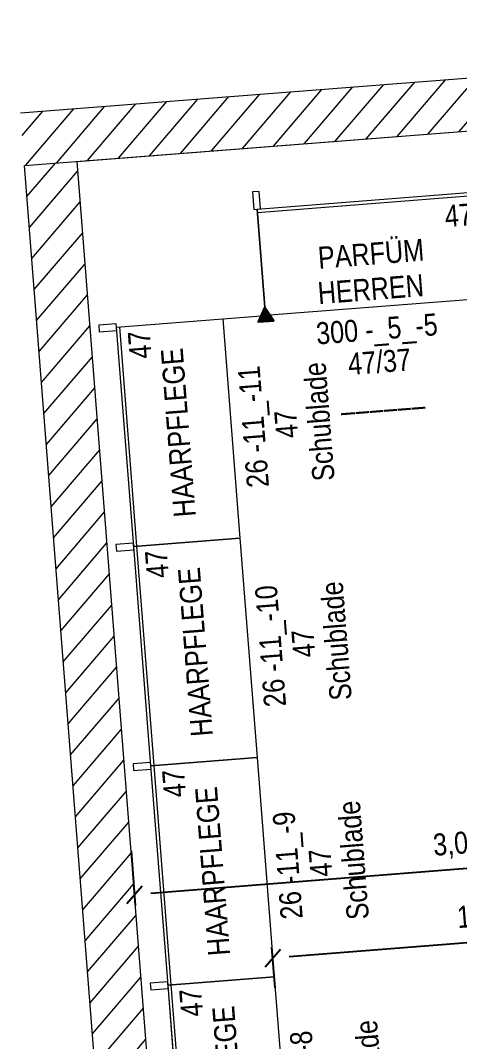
# Model space of a CAD drawing. Header units: millimetres. Extents: x 1954135 to 2038297, y 1349223 to 1397094.
# Drawn here: x 1972998 to 1974996, y 1380366 to 1385008 of the extents above; entities that cross this region are included whole.
import ezdxf
from ezdxf.enums import TextEntityAlignment as Align

# ---------------------------------------------------------------- set-up
doc = ezdxf.new("R2010")
doc.units = ezdxf.units.MM
doc.header["$MEASUREMENT"] = 0
doc.layers.get('Defpoints').update_dxf_attribs({"lineweight": 0})
for name, color, linetype, lineweight in [('01_Grundriss (Construction)', 7, 'Continuous', 0), ('10_Einrichtung', 7, 'Continuous', 0), ('10_Einrichtung (Construction)', 7, 'Continuous', 0), ('13_Ladenbau', 94, 'Continuous', 0), ('20_Sortimentierung', 7, 'Continuous', 0), ('21_Modulnummer', 7, 'Continuous', 0), ('TXT Schrift allgemein', 7, 'Continuous', 13)]:
    doc.layers.add(name, color=color, linetype=linetype, lineweight=lineweight)
doc.styles.add('Rossmann', font='ARIALN.TTF', dxfattribs={"height": 100})
doc.styles.add('Style-Arial Narrow', font='ARIALN.TTF')
doc.dimstyles.new('Rossmann', dxfattribs={"dimtxt": 100, "dimasz": 75, "dimexe": 50, "dimexo": 0.0625, "dimgap": 50, "dimtad": 1, "dimdec": 3, "dimlfac": 0.001, "dimzin": 3, "dimtxsty": 'Rossmann', "dimcen": 0, "dimadec": 3, "dimazin": 0, "dimtfac": 1, "dimtdec": 0, "dimtofl": 0, "dimtmove": 0, "dimatfit": 1, "dimfxl": 200, "dimfxlon": 1, "dimfrac": 2, "dimtolj": 1, "dimtzin": 3, "dimarcsym": 0})

# ---------------------------------------------------------------- blocks, each defined once
blk = doc.blocks.new('_Oblique-1')
at = {"color": 0, "linetype": 'ByBlock', "lineweight": -2}
blk.add_line((0.5, 0.5), (-0.5, -0.5), dxfattribs=at)
blk = doc.blocks.new('*D371')
at = {"layer": '10_Einrichtung', "color": 0, "linetype": 'ByBlock', "lineweight": -2, "transparency": 16777216}
for p, q in [((1976110.6, 1381100.5), (1976130.1, 1380851.2)), ((1974157.1, 1380609.9), (1974142.5, 1380796))]:
    blk.add_line(p, q, dxfattribs=at)
at = {"layer": '10_Einrichtung', "color": 0, "linetype": 'Continuous', "lineweight": -2, "transparency": 16777216}
blk.add_line((1976051.4, 1380895.2), (1974221.2, 1380752), dxfattribs=at)
at = {"layer": 'Defpoints', "color": 0, "linetype": 'Continuous', "lineweight": 0, "transparency": 16777216}
for p in [(1976090.3, 1381360), (1974146.4, 1380746.1), (1974157.1, 1380609.9)]:
    blk.add_point(p, dxfattribs=at)
at = {"layer": '10_Einrichtung', "color": 0, "linetype": 'Continuous', "lineweight": -2, "transparency": 16777216, "xscale": 75, "yscale": 75, "zscale": 75}
for p, rotation in [((1976126.2, 1380901.1), 4.475374000662934), ((1974146.4, 1380746.1), 184.4753740006629)]:
    blk.add_blockref('_Oblique-1', p, dxfattribs=dict(at, rotation=rotation))
at = {"layer": '10_Einrichtung', "color": 0, "linetype": 'Continuous', "lineweight": 0, "transparency": 16777216, "insert": (1975127.7, 1380933.4), "char_height": 100, "attachment_point": 5, "rotation": 4.4754, "style": 'Style-Arial Narrow'}
blk.add_mtext('\\A1;1,986', dxfattribs=at)
blk = doc.blocks.new('*U996')
at = {"layer": '10_Einrichtung', "color": 7, "linetype": 'Continuous', "lineweight": 0}
blk.add_line((-500, 187.5), (500, 187.5), dxfattribs=at)
at = {"layer": '10_Einrichtung', "color": 7, "linetype": 'Continuous', "lineweight": 0, "flags": 128}
for points in [[(-485, 282.5), (-515, 282.5), (-515, 202.5), (-485, 202.5)], [(515, 282.5), (485, 282.5), (485, 202.5), (515, 202.5)], [(-500, 202.5), (500, 202.5), (500, -282.5), (-500, -282.5)]]:
    blk.add_lwpolyline(points, close=True, dxfattribs=at)
at = {"layer": '10_Einrichtung (Construction)', "color": 3, "linetype": 'Continuous', "lineweight": 0}
for p, q in [((-500, 202.5), (-500, -282.5)), ((500, 202.5), (500, -282.5))]:
    blk.add_line(p, q, dxfattribs=at)
at = {"layer": '10_Einrichtung (Construction)', "color": 5, "linetype": 'Continuous', "lineweight": 0}
blk.add_line((-500, 202.5), (500, 202.5), dxfattribs=at)
at = {"layer": '10_Einrichtung', "color": 7, "linetype": 'Continuous', "lineweight": 0, "style": 'Rossmann'}
blk.add_text('47', height=100, dxfattribs=at).set_placement((411.7, 103.6), align=Align.MIDDLE_CENTER)
blk = doc.blocks.new('R1 47_105')
at = {"layer": '10_Einrichtung', "color": 7, "linetype": 'Continuous', "lineweight": 0}
blk.add_blockref('*U996', (500, -242.5), dxfattribs=at)
blk = doc.blocks.new('I1 47_105')
at = {"layer": '10_Einrichtung', "color": 7, "linetype": 'Continuous', "lineweight": 0}
blk.add_blockref('R1 47_105', (0, 0), dxfattribs=at)
at = {"layer": '20_Sortimentierung', "color": 7, "linetype": 'Continuous', "lineweight": 0, "style": 'Style-Arial Narrow'}
blk.add_attdef('I1 47_105_0', text='', height=100, dxfattribs=at).set_placement((500, -282.5), align=Align.MIDDLE_CENTER)
at = {"layer": '21_Modulnummer', "color": 7, "linetype": 'Continuous', "lineweight": 0, "insert": (500, -575), "char_height": 100, "attachment_point": 2, "line_spacing_factor": 0.6, "style": 'Style-Arial Narrow'}
blk.add_mtext('26 -11_-11', dxfattribs=at)
at = {"layer": '21_Modulnummer', "color": 251, "linetype": 'Continuous', "lineweight": 0, "style": 'Style-Arial Narrow'}
blk.add_attdef('I1 47_105_0', text='', height=100, dxfattribs=at).set_placement((500, -725), align=Align.TOP_CENTER)
at = {"layer": '21_Modulnummer', "color": 5, "linetype": 'Continuous', "lineweight": 0, "style": 'Style-Arial Narrow'}
blk.add_attdef('I1 47_105_0', text='', height=100, dxfattribs=at).set_placement((500, -875), align=Align.TOP_CENTER)
blk = doc.blocks.new('*U1008')
at = {"layer": '10_Einrichtung', "color": 7, "linetype": 'Continuous', "lineweight": 0}
blk.add_line((-500, 187.5), (500, 187.5), dxfattribs=at)
at = {"layer": '10_Einrichtung', "color": 7, "linetype": 'Continuous', "lineweight": 0, "flags": 128}
for points in [[(-485, 282.5), (-515, 282.5), (-515, 202.5), (-485, 202.5)], [(515, 282.5), (485, 282.5), (485, 202.5), (515, 202.5)], [(-500, 202.5), (500, 202.5), (500, -282.5), (-500, -282.5)]]:
    blk.add_lwpolyline(points, close=True, dxfattribs=at)
at = {"layer": '10_Einrichtung (Construction)', "color": 3, "linetype": 'Continuous', "lineweight": 0}
for p, q in [((-500, 202.5), (-500, -282.5)), ((500, 202.5), (500, -282.5))]:
    blk.add_line(p, q, dxfattribs=at)
at = {"layer": '10_Einrichtung (Construction)', "color": 5, "linetype": 'Continuous', "lineweight": 0}
blk.add_line((-500, 202.5), (500, 202.5), dxfattribs=at)
at = {"layer": '10_Einrichtung', "color": 7, "linetype": 'Continuous', "lineweight": 0, "style": 'Rossmann'}
blk.add_text('47', height=100, dxfattribs=at).set_placement((411.7, 103.6), align=Align.MIDDLE_CENTER)
blk = doc.blocks.new('R1 47_109')
at = {"layer": '10_Einrichtung', "color": 7, "linetype": 'Continuous', "lineweight": 0}
blk.add_blockref('*U1008', (500, -242.5), dxfattribs=at)
blk = doc.blocks.new('I1 47_109')
at = {"layer": '10_Einrichtung', "color": 7, "linetype": 'Continuous', "lineweight": 0}
blk.add_blockref('R1 47_109', (0, 0), dxfattribs=at)
at = {"layer": '20_Sortimentierung', "color": 7, "linetype": 'Continuous', "lineweight": 0, "style": 'Style-Arial Narrow'}
blk.add_attdef('I1 47_109_0', text='', height=100, dxfattribs=at).set_placement((500, -282.5), align=Align.MIDDLE_CENTER)
at = {"layer": '21_Modulnummer', "color": 7, "linetype": 'Continuous', "lineweight": 0, "insert": (500, -575), "char_height": 100, "attachment_point": 2, "line_spacing_factor": 0.6, "style": 'Style-Arial Narrow'}
blk.add_mtext('26 -11_-8', dxfattribs=at)
at = {"layer": '21_Modulnummer', "color": 251, "linetype": 'Continuous', "lineweight": 0, "style": 'Style-Arial Narrow'}
blk.add_attdef('I1 47_109_0', text='', height=100, dxfattribs=at).set_placement((500, -725), align=Align.TOP_CENTER)
at = {"layer": '21_Modulnummer', "color": 5, "linetype": 'Continuous', "lineweight": 0, "style": 'Style-Arial Narrow'}
blk.add_attdef('I1 47_109_0', text='', height=100, dxfattribs=at).set_placement((500, -875), align=Align.TOP_CENTER)
blk = doc.blocks.new('*U1011')
at = {"layer": '10_Einrichtung', "color": 7, "linetype": 'Continuous', "lineweight": 0}
blk.add_line((-500, 187.5), (500, 187.5), dxfattribs=at)
at = {"layer": '10_Einrichtung', "color": 7, "linetype": 'Continuous', "lineweight": 0, "flags": 128}
for points in [[(-485, 282.5), (-515, 282.5), (-515, 202.5), (-485, 202.5)], [(515, 282.5), (485, 282.5), (485, 202.5), (515, 202.5)], [(-500, 202.5), (500, 202.5), (500, -282.5), (-500, -282.5)]]:
    blk.add_lwpolyline(points, close=True, dxfattribs=at)
at = {"layer": '10_Einrichtung (Construction)', "color": 3, "linetype": 'Continuous', "lineweight": 0}
for p, q in [((-500, 202.5), (-500, -282.5)), ((500, 202.5), (500, -282.5))]:
    blk.add_line(p, q, dxfattribs=at)
at = {"layer": '10_Einrichtung (Construction)', "color": 5, "linetype": 'Continuous', "lineweight": 0}
blk.add_line((-500, 202.5), (500, 202.5), dxfattribs=at)
at = {"layer": '10_Einrichtung', "color": 7, "linetype": 'Continuous', "lineweight": 0, "style": 'Rossmann'}
blk.add_text('47', height=100, dxfattribs=at).set_placement((411.7, 103.6), align=Align.MIDDLE_CENTER)
blk = doc.blocks.new('R1 47_110')
at = {"layer": '10_Einrichtung', "color": 7, "linetype": 'Continuous', "lineweight": 0}
blk.add_blockref('*U1011', (500, -242.5), dxfattribs=at)
blk = doc.blocks.new('I1 47_110')
at = {"layer": '10_Einrichtung', "color": 7, "linetype": 'Continuous', "lineweight": 0}
blk.add_blockref('R1 47_110', (0, 0), dxfattribs=at)
at = {"layer": '20_Sortimentierung', "color": 7, "linetype": 'Continuous', "lineweight": 0, "style": 'Style-Arial Narrow'}
blk.add_attdef('I1 47_110_0', text='', height=100, dxfattribs=at).set_placement((500, -282.5), align=Align.MIDDLE_CENTER)
at = {"layer": '21_Modulnummer', "color": 7, "linetype": 'Continuous', "lineweight": 0, "insert": (500, -575), "char_height": 100, "attachment_point": 2, "line_spacing_factor": 0.6, "style": 'Style-Arial Narrow'}
blk.add_mtext('26 -11_-9', dxfattribs=at)
at = {"layer": '21_Modulnummer', "color": 251, "linetype": 'Continuous', "lineweight": 0, "style": 'Style-Arial Narrow'}
blk.add_attdef('I1 47_110_0', text='', height=100, dxfattribs=at).set_placement((500, -725), align=Align.TOP_CENTER)
at = {"layer": '21_Modulnummer', "color": 5, "linetype": 'Continuous', "lineweight": 0, "style": 'Style-Arial Narrow'}
blk.add_attdef('I1 47_110_0', text='', height=100, dxfattribs=at).set_placement((500, -875), align=Align.TOP_CENTER)
blk = doc.blocks.new('*U1014')
at = {"layer": '10_Einrichtung', "color": 7, "linetype": 'Continuous', "lineweight": 0}
blk.add_line((-500, 187.5), (500, 187.5), dxfattribs=at)
at = {"layer": '10_Einrichtung', "color": 7, "linetype": 'Continuous', "lineweight": 0, "flags": 128}
for points in [[(-485, 282.5), (-515, 282.5), (-515, 202.5), (-485, 202.5)], [(515, 282.5), (485, 282.5), (485, 202.5), (515, 202.5)], [(-500, 202.5), (500, 202.5), (500, -282.5), (-500, -282.5)]]:
    blk.add_lwpolyline(points, close=True, dxfattribs=at)
at = {"layer": '10_Einrichtung (Construction)', "color": 3, "linetype": 'Continuous', "lineweight": 0}
for p, q in [((-500, 202.5), (-500, -282.5)), ((500, 202.5), (500, -282.5))]:
    blk.add_line(p, q, dxfattribs=at)
at = {"layer": '10_Einrichtung (Construction)', "color": 5, "linetype": 'Continuous', "lineweight": 0}
blk.add_line((-500, 202.5), (500, 202.5), dxfattribs=at)
at = {"layer": '10_Einrichtung', "color": 7, "linetype": 'Continuous', "lineweight": 0, "style": 'Rossmann'}
blk.add_text('47', height=100, dxfattribs=at).set_placement((411.7, 103.6), align=Align.MIDDLE_CENTER)
blk = doc.blocks.new('R1 47_111')
at = {"layer": '10_Einrichtung', "color": 7, "linetype": 'Continuous', "lineweight": 0}
blk.add_blockref('*U1014', (500, -242.5), dxfattribs=at)
blk = doc.blocks.new('I1 47_111')
at = {"layer": '10_Einrichtung', "color": 7, "linetype": 'Continuous', "lineweight": 0}
blk.add_blockref('R1 47_111', (0, 0), dxfattribs=at)
at = {"layer": '20_Sortimentierung', "color": 7, "linetype": 'Continuous', "lineweight": 0, "style": 'Style-Arial Narrow'}
blk.add_attdef('I1 47_111_0', text='', height=100, dxfattribs=at).set_placement((500, -282.5), align=Align.MIDDLE_CENTER)
at = {"layer": '21_Modulnummer', "color": 7, "linetype": 'Continuous', "lineweight": 0, "insert": (500, -575), "char_height": 100, "attachment_point": 2, "line_spacing_factor": 0.6, "style": 'Style-Arial Narrow'}
blk.add_mtext('26 -11_-10', dxfattribs=at)
at = {"layer": '21_Modulnummer', "color": 251, "linetype": 'Continuous', "lineweight": 0, "style": 'Style-Arial Narrow'}
blk.add_attdef('I1 47_111_0', text='', height=100, dxfattribs=at).set_placement((500, -725), align=Align.TOP_CENTER)
at = {"layer": '21_Modulnummer', "color": 5, "linetype": 'Continuous', "lineweight": 0, "style": 'Style-Arial Narrow'}
blk.add_attdef('I1 47_111_0', text='', height=100, dxfattribs=at).set_placement((500, -875), align=Align.TOP_CENTER)
blk = doc.blocks.new('*U1311')
at = {"layer": '10_Einrichtung', "color": 7, "linetype": 'Continuous', "lineweight": 0}
blk.add_line((-500, 187.5), (500, 187.5), dxfattribs=at)
at = {"layer": '10_Einrichtung', "color": 7, "linetype": 'Continuous', "lineweight": 0, "flags": 128}
for points in [[(-485, 282.5), (-515, 282.5), (-515, 202.5), (-485, 202.5)], [(515, 282.5), (485, 282.5), (485, 202.5), (515, 202.5)], [(-500, 202.5), (500, 202.5), (500, -282.5), (-500, -282.5)]]:
    blk.add_lwpolyline(points, close=True, dxfattribs=at)
at = {"layer": '10_Einrichtung (Construction)', "color": 3, "linetype": 'Continuous', "lineweight": 0}
for p, q in [((-500, 202.5), (-500, -282.5)), ((500, 202.5), (500, -282.5))]:
    blk.add_line(p, q, dxfattribs=at)
at = {"layer": '10_Einrichtung (Construction)', "color": 5, "linetype": 'Continuous', "lineweight": 0}
blk.add_line((-500, 202.5), (500, 202.5), dxfattribs=at)
at = {"layer": '10_Einrichtung', "color": 7, "linetype": 'Continuous', "lineweight": 0, "style": 'Rossmann'}
blk.add_text('47', height=100, dxfattribs=at).set_placement((411.7, 103.6), align=Align.MIDDLE_CENTER)
blk = doc.blocks.new('R1 47_179')
at = {"layer": '10_Einrichtung', "color": 7, "linetype": 'Continuous', "lineweight": 0}
blk.add_blockref('*U1311', (500, -242.5), dxfattribs=at)
blk = doc.blocks.new('I1 47_179')
at = {"layer": '10_Einrichtung', "color": 7, "linetype": 'Continuous', "lineweight": 0}
blk.add_blockref('R1 47_179', (0, 0), dxfattribs=at)
at = {"layer": '20_Sortimentierung', "color": 7, "linetype": 'Continuous', "lineweight": 0, "style": 'Style-Arial Narrow'}
blk.add_attdef('I1 47_179_0', text='', height=100, dxfattribs=at).set_placement((500, -282.5), align=Align.MIDDLE_CENTER)
at = {"layer": '21_Modulnummer', "color": 7, "linetype": 'Continuous', "lineweight": 0, "insert": (500, -575), "char_height": 100, "attachment_point": 2, "line_spacing_factor": 0.6, "style": 'Style-Arial Narrow'}
blk.add_mtext('300 -_5_-5', dxfattribs=at)
at = {"layer": '21_Modulnummer', "color": 251, "linetype": 'Continuous', "lineweight": 0, "style": 'Style-Arial Narrow'}
blk.add_attdef('I1 47_179_0', text='', height=100, dxfattribs=at).set_placement((500, -725), align=Align.TOP_CENTER)
at = {"layer": '21_Modulnummer', "color": 5, "linetype": 'Continuous', "lineweight": 0, "style": 'Style-Arial Narrow'}
blk.add_attdef('I1 47_179_0', text='', height=100, dxfattribs=at).set_placement((500, -875), align=Align.TOP_CENTER)
blk = doc.blocks.new('Z_Kennzeichen Endständer_3')
at = {"layer": '10_Einrichtung', "color": 3, "linetype": 'Continuous', "lineweight": 30, "flags": 128}
blk.add_lwpolyline([(0, 36.2), (-34.7, -26.8), (35.1, -26.8)], close=True, dxfattribs=at)
blk = doc.blocks.new('End 180_47_1')
at = {"layer": '10_Einrichtung', "linetype": 'Continuous', "lineweight": 0}
h = blk.add_hatch(dxfattribs=at)
h.set_pattern_fill('HATCH', color=3, scale=0.1, style=0, pattern_type=2)
h.set_pattern_definition([(45, (-26.2452, -210.4599), (-0.707107, 0.707107), [])])
h.paths.add_polyline_path([(-79.9, -295.9), (-10, -295.9), (-45.1, -232.9)])
at = {"layer": '10_Einrichtung', "color": 3, "linetype": 'Continuous', "lineweight": 0, "flags": 128}
for points in [[(-30.1, 295.9), (-60.1, 295.9), (-60.1, 215.9), (-30.1, 215.9)], [(-79.9, -295.9), (-10, -295.9), (-45.1, -232.9)]]:
    blk.add_lwpolyline(points, close=True, dxfattribs=at)
at = {"layer": '10_Einrichtung (Construction)', "color": 3, "linetype": 'Continuous', "lineweight": 0}
blk.add_line((-45.1, 215.9), (-45.1, -269.1), dxfattribs=at)
at = {"layer": '10_Einrichtung', "color": 3}
blk.add_blockref('Z_Kennzeichen Endständer_3', (-45.1, -269.1), dxfattribs=at)
blk = doc.blocks.new('End 180_47a_1')
at = {"layer": '10_Einrichtung', "color": 3, "linetype": 'Continuous', "lineweight": 0}
blk.add_blockref('End 180_47_1', (45.1, -255.9), dxfattribs=at)
blk = doc.blocks.new('*D1487')
at = {"layer": '13_Ladenbau', "color": 0, "linetype": 'ByBlock', "lineweight": -2, "transparency": 16777216}
for p, q in [((1976523, 1381469.9), (1976542.6, 1381220.7)), ((1973501.4, 1381233.4), (1973520.9, 1380984.2))]:
    blk.add_line(p, q, dxfattribs=at)
at = {"layer": '13_Ladenbau', "color": 94, "linetype": 'Continuous', "lineweight": -2, "transparency": 16777216}
blk.add_line((1976463.9, 1381264.7), (1973591.8, 1381039.9), dxfattribs=at)
at = {"layer": 'Defpoints', "color": 0, "linetype": 'Continuous', "lineweight": 0, "transparency": 16777216}
for p in [(1976506.9, 1381676), (1973482.2, 1381479.3), (1973517, 1381034)]:
    blk.add_point(p, dxfattribs=at)
at = {"layer": '13_Ladenbau', "color": 94, "linetype": 'Continuous', "lineweight": -2, "transparency": 16777216, "xscale": 75, "yscale": 75, "zscale": 75}
for p, rotation in [((1976538.6, 1381270.5), 4.475374000659015), ((1973517, 1381034), 184.475374000659)]:
    blk.add_blockref('_Oblique-1', p, dxfattribs=dict(at, rotation=rotation))
at = {"layer": '13_Ladenbau', "color": 0, "linetype": 'Continuous', "lineweight": 0, "transparency": 16777216, "insert": (1975019.2, 1381262.1), "char_height": 100, "attachment_point": 5, "rotation": 4.4754, "style": 'Style-Arial Narrow'}
blk.add_mtext('\\A1;3,031', dxfattribs=at)

msp = doc.modelspace()

# ---------------------------------------------------------------- hatches: boundary and pattern name
at = {"layer": '01_Grundriss (Construction)', "linetype": 'Continuous', "lineweight": 0}
h = msp.add_hatch(dxfattribs=at)
h.set_pattern_fill('HATCH', style=0, pattern_type=2)
h.set_pattern_definition([(49.4754, (1977837.04, 1384596.3), (-76.0127, 64.9775), [])])
h.paths.add_polyline_path([(1973016.8785, 1384348.3109), (1978390.4442, 1384768.8959), (1978371.7169, 1385008.1641), (1972998.1512, 1384587.5792)], flags=0)
h = msp.add_hatch(dxfattribs=at)
h.set_pattern_fill('HATCH', style=0, pattern_type=2)
h.set_pattern_definition([(229.4754, (1972770.72, 1376519.65), (76.0127, -64.9775), [])])
h.paths.add_polyline_path([(1973867.2043, 1376559.9176), (1973256.1467, 1384367.0383), (1973016.8785, 1384348.3109), (1973627.936, 1376541.1902)], flags=0)

# ---------------------------------------------------------------- linework, layer by layer
at = {"layer": '01_Grundriss (Construction)', "lineweight": 0}
for p, q in [((1972998.1512, 1384587.5792), (1978371.7169, 1385008.1641)), ((1973016.8785, 1384348.3109), (1978390.4442, 1384768.8959)), ((1973867.2043, 1376559.9176), (1973256.1467, 1384367.0383)), ((1973627.936, 1376541.1902), (1973016.8785, 1384348.3109))]:
    msp.add_line(p, q, dxfattribs=at)
at = {"layer": '01_Grundriss (Construction)', "color": 7, "linetype": 'Continuous', "lineweight": 0}
for p, q in [((1973256.1467, 1384367.0383), (1978390.4442, 1384768.8959)), ((1973867.1264, 1376560.9122), (1973256.1467, 1384367.0383))]:
    msp.add_line(p, q, dxfattribs=at)
at = {"layer": '10_Einrichtung (Construction)', "linetype": 'Continuous', "lineweight": 0}
msp.add_line((1973918.9955, 1383651.5793), (1974113.4009, 1383666.7953), dxfattribs=at)

# ---------------------------------------------------------------- block references
at = {"layer": 'TXT Schrift allgemein'}
ref = msp.add_blockref('I1 47_179', (1974072.4349, 1384190.1945), dxfattribs=dict(at, rotation=4.475374000658773))
ref.add_attrib('I1 47_179_0', '47/37', dxfattribs={"layer": '21_Modulnummer', "color": 251, "linetype": 'Continuous', "lineweight": 0, "height": 100, "rotation": 4.475374, "style": 'Style-Arial Narrow'}).set_placement((1974627.4825, 1383506.4204), align=Align.TOP_CENTER)
ref.add_attrib('I1 47_179_0', 'PARFÜM', dxfattribs={"layer": '20_Sortimentierung', "color": 7, "linetype": 'Continuous', "lineweight": 0, "height": 100, "rotation": 4.475374, "style": 'Style-Arial Narrow'}).set_placement((1974592.954, 1383947.5712), align=Align.MIDDLE_CENTER)
ref.add_attrib('I1 47_179_0', '______', dxfattribs={"layer": '21_Modulnummer', "color": 5, "linetype": 'Continuous', "lineweight": 0, "height": 100, "rotation": 4.475374, "style": 'Style-Arial Narrow'}).set_placement((1974639.1871, 1383356.8777), align=Align.TOP_CENTER)
at = {"layer": 'TXT Schrift allgemein', "rotation": 4.475374000658994}
msp.add_blockref('End 180_47a_1', (1974072.4349, 1384190.1945), dxfattribs=at)
at = {"layer": 'TXT Schrift allgemein'}
ref = msp.add_blockref('I1 47_105', (1973473.6268, 1382613.6623), dxfattribs=dict(at, rotation=94.47537400066228))
ref.add_attrib('I1 47_105_0', '47', dxfattribs={"layer": '21_Modulnummer', "color": 251, "linetype": 'Continuous', "lineweight": 0, "height": 100, "rotation": 94.475374, "style": 'Style-Arial Narrow'}).set_placement((1974157.401, 1383168.7099), align=Align.TOP_CENTER)
ref.add_attrib('I1 47_105_0', 'HAARPFLEGE', dxfattribs={"layer": '20_Sortimentierung', "color": 7, "linetype": 'Continuous', "lineweight": 0, "height": 100, "rotation": 94.475374, "style": 'Style-Arial Narrow'}).set_placement((1973716.2502, 1383134.1814), align=Align.MIDDLE_CENTER)
ref.add_attrib('I1 47_105_0', 'Schublade', dxfattribs={"layer": '21_Modulnummer', "color": 5, "linetype": 'Continuous', "lineweight": 0, "height": 100, "rotation": 94.475374, "style": 'Style-Arial Narrow'}).set_placement((1974306.9436, 1383180.4145), align=Align.TOP_CENTER)
ref = msp.add_blockref('I1 47_111', (1973551.6575, 1381616.7113), dxfattribs=dict(at, rotation=94.47537400066228))
ref.add_attrib('I1 47_111_0', '47', dxfattribs={"layer": '21_Modulnummer', "color": 251, "linetype": 'Continuous', "lineweight": 0, "height": 100, "rotation": 94.475374, "style": 'Style-Arial Narrow'}).set_placement((1974235.4316, 1382171.759), align=Align.TOP_CENTER)
ref.add_attrib('I1 47_111_0', 'HAARPFLEGE', dxfattribs={"layer": '20_Sortimentierung', "color": 7, "linetype": 'Continuous', "lineweight": 0, "height": 100, "rotation": 94.475374, "style": 'Style-Arial Narrow'}).set_placement((1973794.2808, 1382137.2304), align=Align.MIDDLE_CENTER)
ref.add_attrib('I1 47_111_0', 'Schublade', dxfattribs={"layer": '21_Modulnummer', "color": 5, "linetype": 'Continuous', "lineweight": 0, "height": 100, "rotation": 94.475374, "style": 'Style-Arial Narrow'}).set_placement((1974384.9742, 1382183.4636), align=Align.TOP_CENTER)
ref = msp.add_blockref('I1 47_110', (1973629.6881, 1380619.7603), dxfattribs=dict(at, rotation=94.47537400066228))
ref.add_attrib('I1 47_110_0', '47', dxfattribs={"layer": '21_Modulnummer', "color": 251, "linetype": 'Continuous', "lineweight": 0, "height": 100, "rotation": 94.475374, "style": 'Style-Arial Narrow'}).set_placement((1974313.4622, 1381174.808), align=Align.TOP_CENTER)
ref.add_attrib('I1 47_110_0', 'HAARPFLEGE', dxfattribs={"layer": '20_Sortimentierung', "color": 7, "linetype": 'Continuous', "lineweight": 0, "height": 100, "rotation": 94.475374, "style": 'Style-Arial Narrow'}).set_placement((1973872.3114, 1381140.2795), align=Align.MIDDLE_CENTER)
ref.add_attrib('I1 47_110_0', 'Schublade', dxfattribs={"layer": '21_Modulnummer', "color": 5, "linetype": 'Continuous', "lineweight": 0, "height": 100, "rotation": 94.475374, "style": 'Style-Arial Narrow'}).set_placement((1974463.0049, 1381186.5126), align=Align.TOP_CENTER)
ref = msp.add_blockref('I1 47_109', (1973707.7187, 1379622.8094), dxfattribs=dict(at, rotation=94.47537400066228))
ref.add_attrib('I1 47_109_0', '47', dxfattribs={"layer": '21_Modulnummer', "color": 251, "linetype": 'Continuous', "lineweight": 0, "height": 100, "rotation": 94.475374, "style": 'Style-Arial Narrow'}).set_placement((1974391.4928, 1380177.8571), align=Align.TOP_CENTER)
ref.add_attrib('I1 47_109_0', 'HAARPFLEGE', dxfattribs={"layer": '20_Sortimentierung', "color": 7, "linetype": 'Continuous', "lineweight": 0, "height": 100, "rotation": 94.475374, "style": 'Style-Arial Narrow'}).set_placement((1973950.342, 1380143.3285), align=Align.MIDDLE_CENTER)
ref.add_attrib('I1 47_109_0', 'Schublade', dxfattribs={"layer": '21_Modulnummer', "color": 5, "linetype": 'Continuous', "lineweight": 0, "height": 100, "rotation": 94.475374, "style": 'Style-Arial Narrow'}).set_placement((1974541.0355, 1380189.5616), align=Align.TOP_CENTER)

# ---------------------------------------------------------------- texts
at = {"layer": '20_Sortimentierung', "color": 5, "linetype": 'Continuous', "lineweight": 0, "style": 'Rossmann'}
msp.add_text('HERREN', height=100, rotation=4.475374, dxfattribs=at).set_placement((1974591.8709, 1383786.5551), align=Align.MIDDLE_CENTER)

# ---------------------------------------------------------------- dimensions: what is measured, and where the dimension line sits
at = {"layer": '10_Einrichtung', "linetype": 'Continuous', "lineweight": 0}
dim = msp.add_linear_dim(base=(1974146.4029, 1380746.1296), p1=(1976090.3009, 1381360.0205), p2=(1974157.0667, 1380609.8842), angle=184.475374, dimstyle='Rossmann', override={"dimtxsty": 'Style-Arial Narrow', "dimblk": '_Oblique-1', "dimtdec": 3, "dimfrac": 0}, dxfattribs=at)
dim.commit()
dim.dimension.update_dxf_attribs({"geometry": '*D371', "text_midpoint": (1975127.7212, 1380933.3689)})
at = {"layer": '13_Ladenbau', "color": 94, "linetype": 'Continuous', "lineweight": 0}
dim = msp.add_linear_dim(base=(1973517.0173, 1381034.0489), p1=(1976506.9156, 1381675.9927), p2=(1973482.1641, 1381479.3475), angle=184.475374, dimstyle='Rossmann', override={"dimtxsty": 'Style-Arial Narrow', "dimblk": '_Oblique-1', "dimclrd": 94, "dimtdec": 3, "dimfrac": 0}, dxfattribs=at)
dim.commit()
dim.dimension.update_dxf_attribs({"geometry": '*D1487', "text_midpoint": (1975019.2425, 1381262.0592)})

doc.saveas('drawing.dxf')
